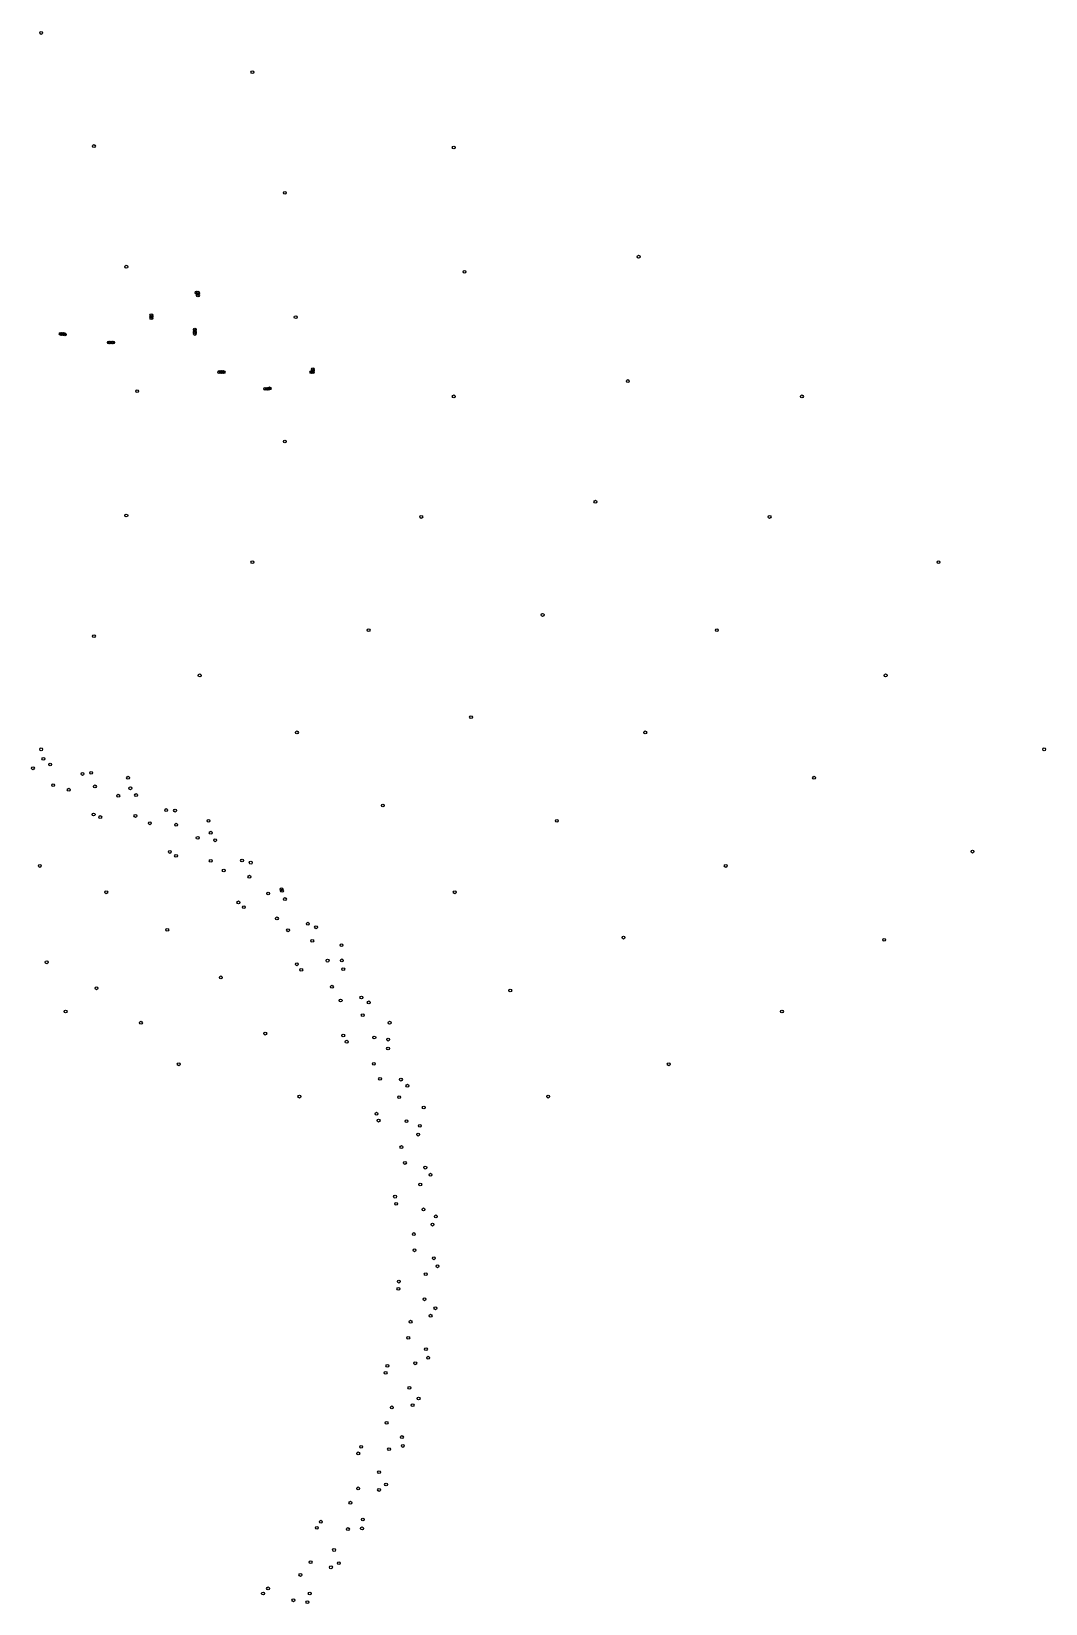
# Model space of a CAD drawing. Header units: millimetres. Extents: x -859 to 784, y -859 to 859.
# Drawn here: x 76 to 784, y -240 to 857 of the extents above; entities that cross this region are included whole.
import ezdxf

# ---------------------------------------------------------------- set-up
doc = ezdxf.new("R2010")
doc.units = ezdxf.units.MM
doc.layers.add('WorkingSpace', color=5, linetype='Continuous')

msp = doc.modelspace()

# ---------------------------------------------------------------- linework, layer by layer
at = {"layer": 'WorkingSpace'}
for centre in [(83, 856.2), (230.4, 828.8), (119.8, 777.2), (370.9, 776.2), (253, 744.6), (142.4, 693), (500, 700), (378.4, 689.4), (191.4, 674.9), (192.4, 674.9), (192.4, 673.9), (192.4, 672.9), (159.9, 659.2), (159.9, 658.2), (260.6, 657.8), (159.9, 657.2), (190.2, 649.1), (190.2, 648.1), (190.2, 647.1), (96.6, 646.1), (97.6, 646.1), (98.6, 646.1), (99.5, 645.8), (130.2, 640.1), (131.2, 640.1), (132.2, 640.1), (133.2, 640.1), (190.2, 646.1), (207.3, 619.5), (208.3, 619.5), (209.3, 619.5), (210.3, 619.5), (271.6, 619.5), (272.6, 621.5), (272.6, 620.5), (272.6, 619.5), (150, 606.2), (239.4, 607.8), (240.4, 607.8), (241.4, 607.8), (242.4, 608.1), (370.9, 602.5), (492.4, 613.2), (614, 602.5), (253, 571), (469.8, 529), (142.4, 519.4), (348.3, 518.4), (591.4, 518.4), (230.4, 486.8), (709.3, 486.8), (433, 450), (311.5, 439.4), (554.6, 439.4), (119.8, 435.2), (193.6, 407.8), (672.4, 407.8), (383, 378.6), (261.5, 368), (504.6, 368), (83, 356.2), (783, 356.2), (77.2, 343), (84.5, 349.6), (89.2, 345.6), (117.9, 339.8), (91.3, 331.2), (111.8, 339), (120.5, 330.3), (143.6, 336.4), (145.2, 329), (622.4, 336.4), (102.2, 328), (136.8, 323.8), (149.2, 324.3), (119.6, 310.7), (124.2, 308.9), (148.7, 309.7), (170.2, 313.8), (176.4, 313.4), (199.8, 306.3), (321.4, 317), (442.9, 306.3), (158.8, 304.6), (177.2, 303.6), (201.3, 298), (172.8, 284.6), (192.2, 294.4), (204.4, 292.7), (733, 284.8), (82, 274.8), (177.1, 281.9), (201.3, 278.4), (223.2, 278.6), (229.2, 277.1), (560.8, 274.8), (210.4, 271.6), (228.3, 267.3), (128.4, 256.4), (241.4, 255.6), (250.7, 258.5), (251, 257.5), (253.1, 251.7), (371.6, 256.4), (220.6, 249.4), (224.4, 246), (171, 230.2), (247.5, 238.2), (255.3, 229.9), (269.1, 234.5), (274.8, 232), (272.2, 222.5), (292.6, 219.5), (489.4, 224.8), (671.4, 223.2), (86.8, 207.6), (282.9, 208.7), (292.8, 208.9), (208.4, 197), (261.4, 206.2), (264.5, 202.3), (293.8, 202.8), (121.6, 189.4), (285.9, 190.5), (410.4, 187.9), (292, 180.9), (306.5, 183), (311.6, 179.6), (100, 173.2), (152.6, 165.4), (307.4, 170.7), (326.2, 165.4), (600, 173.2), (239.4, 157.8), (293.8, 156.5), (315.5, 155.1), (325.2, 153.6), (296.2, 152.1), (325.1, 147.4), (179, 136.4), (315.2, 136.7), (521, 136.4), (319.5, 126.2), (334.1, 125.7), (338.6, 121.4), (263.2, 113.8), (332.8, 113.4), (436.8, 113.8), (317, 101.9), (350, 106.2), (318.5, 97.1), (338, 96.7), (346.1, 87.3), (347.3, 93.4), (334.4, 78.6), (336.9, 67.5), (351.1, 64.3), (354.7, 59.3), (330, 44), (347.6, 52.5), (330.7, 39), (349.8, 35.1), (356.1, 24.5), (358.4, 30.2), (343.1, 17.9), (343.5, 6.6), (357, 1), (351.4, -10.1), (359.6, -4.6), (332.3, -20.3), (332.6, -15.3), (350.5, -27.6), (358.1, -33.9), (340.8, -43.3), (354.8, -39.1), (339.2, -54.5), (351.5, -62.4), (324.6, -74.1), (344.1, -72.3), (353.1, -68.4), (323.4, -79), (340, -89.4), (346.4, -96.9), (327.7, -103.1), (342.2, -101.5), (324.1, -113.9), (306.3, -130.6), (325.8, -132.2), (334.8, -123.8), (335.4, -130), (304.3, -135.2), (318.8, -148.3), (304.2, -159.6), (318.8, -160.7), (323.7, -156.9), (298.8, -169.6), (275.4, -187.1), (278.2, -182.9), (306.9, -187.5), (307.5, -181.3), (297.1, -188), (287.4, -202.6), (263.9, -220), (271, -211.1), (285.2, -214.7), (290.7, -211.8), (241.3, -229.4), (237.8, -233), (259, -237.7), (268.8, -239), (270.4, -233)]:
    msp.add_circle(centre, 1, dxfattribs=at)

doc.saveas('drawing.dxf')
